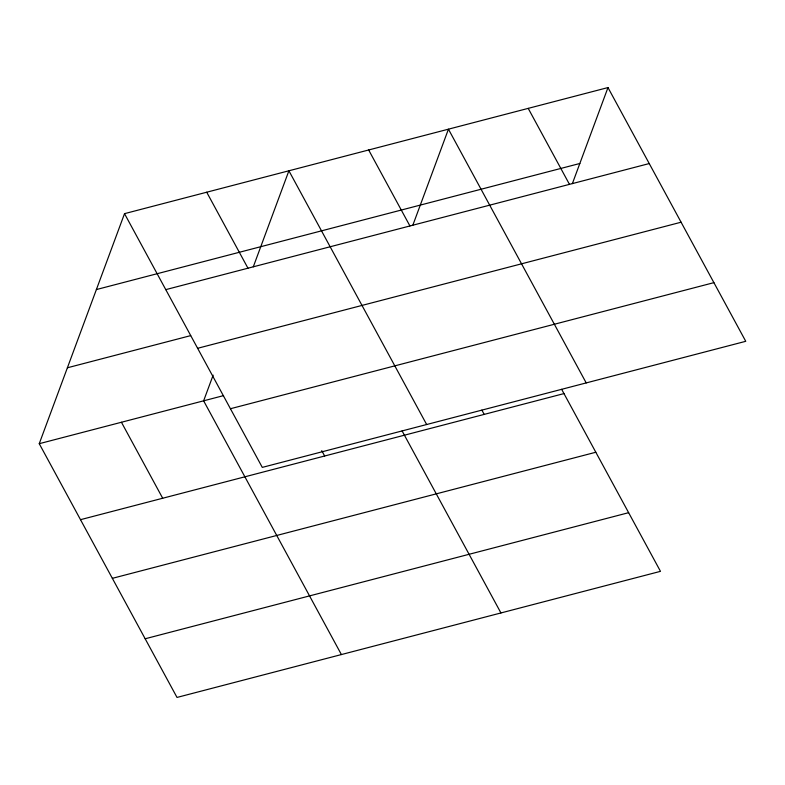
<?xml version="1.0" encoding="UTF-8"?>
<svg xmlns="http://www.w3.org/2000/svg" width="785" height="785" viewBox="0 0 785 785"><rect width="100%" height="100%" fill="white"/><g stroke="black" fill="none" stroke-linecap="round" stroke-linejoin="round"><path stroke-width="1.18" d="M561.648 389.311L660.479 571.343L177.017 697.433L39.25 443.692L124.521 213.657L607.982 87.567L745.75 341.308L262.288 467.389L124.521 213.657M213.147 375.151L203.629 400.821L341.397 654.562M253.3 266.812L288.9 170.787L426.667 424.528M412.841 225.207L448.441 129.182L586.209 382.913M572.383 183.592L607.982 87.567M96.378 289.567L579.84 163.486M165.772 289.636L649.234 163.555M67.392 367.782L190.676 335.627M197.624 348.295L681.086 222.214M39.25 443.692L223.568 395.62M230.437 408.73L713.899 282.649M80.502 519.68L563.964 393.589M112.353 578.339L595.815 452.248M145.166 638.774L628.628 512.683M528.207 108.369L569.468 184.357M368.665 149.984L409.927 225.962M481.872 410.113L484.198 414.392M402.097 430.916L500.938 612.957M206.71 192.217L247.962 268.205M321.752 450.649L324.656 456.007M121.439 422.261L162.691 498.239"/></g></svg>
